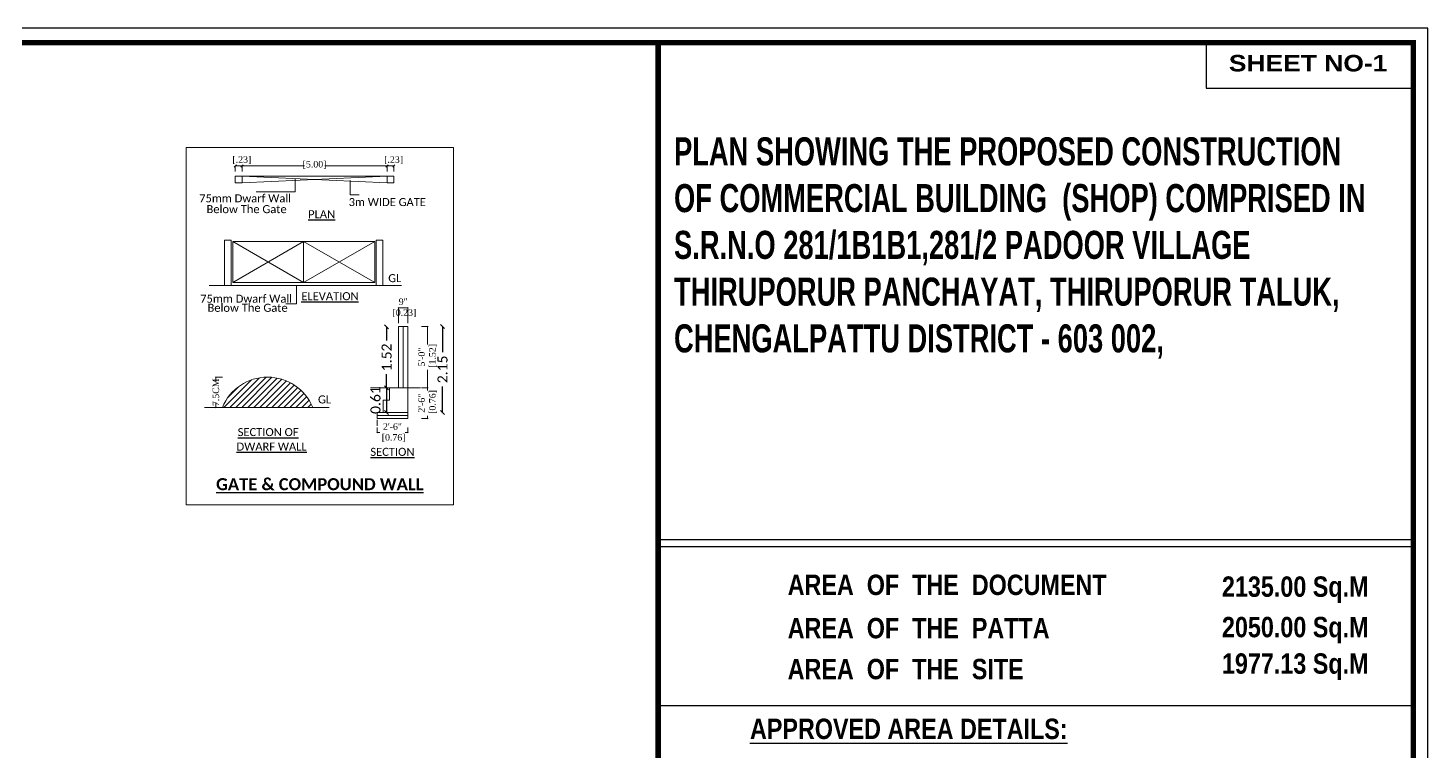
# Model space of a CAD drawing. Header units: metres. Extents: x -1560520 to -1560300, y 43639 to 43729.
# Drawn here: x -1560382.38 to -1560347.43, y 43709.56 to 43727.63 of the extents above; entities that cross this region are included whole.
import ezdxf
from ezdxf.enums import TextEntityAlignment as Align

# ---------------------------------------------------------------- set-up
doc = ezdxf.new("R2010")
doc.units = ezdxf.units.M
doc.header["$LTSCALE"] = 750
doc.header["$MEASUREMENT"] = 0
doc.header["$PDMODE"] = 35
doc.header["$PDSIZE"] = 50
doc.layers.get('0').update_dxf_attribs({"lineweight": 5})
doc.layers.get('Defpoints').update_dxf_attribs({"lineweight": 0})
for name, color, linetype in [('CLIENT', 7, 'Continuous'), ('COMPOUNDWALL', 7, 'Continuous'), ('T-H4-Text', 7, 'Continuous')]:
    doc.layers.add(name, color=color, linetype=linetype)
doc.styles.add('ARIAL', font='romand.shx', dxfattribs={"width": 0.85})
doc.styles.add('CGR', font='ariblk.ttf')
doc.styles.add('OUTER', font='times.ttf')
doc.styles.add('SLS-Calibri', font='calibri.ttf')
doc.styles.add('SLS-CalibriBold', font='calibrib.ttf')
doc.styles.add('SSC', font='swisscb.ttf')
doc.dimstyles.new('SLS-ProjectName-OuterBlock(FloorPlan)', dxfattribs={"dimtxt": 0.25, "dimasz": 0.1, "dimexe": 0, "dimexo": 0, "dimgap": 0.1, "dimtad": 0, "dimzin": 1, "dimdsep": 46, "dimtxsty": 'SLS-Calibri', "dimblk1": 'OBLIQUE', "dimblk2": 'OBLIQUE', "dimsah": 1, "dimcen": 0, "dimse1": 1, "dimse2": 1, "dimadec": 0, "dimazin": 0, "dimtfac": 1, "dimtofl": 0, "dimtmove": 2, "dimatfit": 3, "dimfxl": 0, "dimtolj": 1, "dimtzin": 0, "dimlwd": -1, "dimarcsym": 0})

# ---------------------------------------------------------------- blocks, each defined once
blk = doc.blocks.new('_Oblique')
at = {"color": 0, "linetype": 'ByBlock', "lineweight": -2}
blk.add_line((-0.5, -0.5), (0.5, 0.5), dxfattribs=at)
blk = doc.blocks.new('GATE & COMPOUND WALL')
h = blk.add_hatch()
h.set_pattern_fill('ANSI31', color=8, scale=0.8480782785262487, style=0)
h.set_pattern_definition([(44.99999999999999, (46.97327043361486, 50.80835091195332), (-0.0749602377153655, 0.0749602377153655), [])])
h.paths.add_polyline_path([(0.900939053124375, 2.433184472472873), (3.155882019819158, 2.433184472472873, 0.6722005780510047)])
at = {"color": 8}
for p, q in [((1.222794453890172, 8.326315672363137), (1.222794453890172, 8.464912774397078)), ((1.222794453890172, 8.462557021655412), (1.392408651275899, 8.462557021655412)), ((1.392408651275899, 8.326315672363137), (1.392408651275899, 8.464912774397078)), ((1.392408651275899, 8.326315672363137), (1.392408651275899, 8.464912774397078)), ((1.392408651275899, 8.462557021655412), (2.947731980723118, 8.462557021655412)), ((5.010844862168937, 8.462557021655412), (3.455521532721602, 8.462557021655412)), ((5.010844862168937, 8.326315672363137), (5.010844862168937, 8.464912774397078)), ((5.010844862168937, 8.326315672363137), (5.010844862168937, 8.464912774397078)), ((5.180459059554664, 8.462557021655412), (5.010844862168937, 8.462557021655412)), ((5.180459059554664, 8.326315672363137), (5.180459059554664, 8.464912774397078)), ((5.180459059554664, 8.326315672363137), (5.180459059554664, 8.464912774397078))]:
    blk.add_line(p, q, dxfattribs=at)
for p, q in [((1.222794453890172, 8.206656718030388), (1.222794453890172, 8.037042520644718)), ((1.222794453890172, 8.206656718030388), (1.392408651275899, 8.206656718030388)), ((1.392408651275899, 8.206656718030388), (1.392408651275899, 8.037042520644718)), ((5.010844862168937, 8.206656718030388), (1.392408651275899, 8.206656718030388)), ((5.010844862168937, 8.037042520644718), (1.392408651275899, 8.206656718030388)), ((1.392408651275899, 8.037042520644718), (5.010844862168937, 8.206656718030388)), ((5.010844862168937, 8.206656718030388), (5.180459059554664, 8.206656718030388)), ((5.010844862168937, 8.206656718030388), (5.010844862168937, 8.037042520644718)), ((5.180459059554664, 8.206656718030388), (5.180459059554664, 8.037042520644718)), ((1.222794453890172, 8.037042520644718), (1.392408651275899, 8.037042520644718)), ((5.010844862168937, 8.037042520644718), (5.180459059554664, 8.037042520644718)), ((0.9525725183390252, 6.610511913959782), (1.122186715724637, 6.610511913959782)), ((0.9525725183390252, 5.479750598055714), (0.9525725183390252, 6.610511913959782)), ((1.122186715724637, 6.610511913959782), (1.122186715724637, 5.479750598055714)), ((1.159878759588081, 6.572819870096223), (4.702930882754231, 6.572819870096223)), ((1.159878759588081, 5.555134685782662), (2.925635997568406, 6.572819870096223)), ((2.925635997568406, 5.555134685782662), (1.159878759588081, 6.572819870096223)), ((1.159878759588081, 6.572819870096223), (1.159878759588081, 5.555134685782662)), ((4.702930882754231, 5.555134685782662), (2.925635997568406, 6.572819870096223)), ((2.925635997568406, 5.555134685782662), (4.702930882754231, 6.572819870096223)), ((2.925635997568406, 5.555134685782662), (2.925635997568406, 6.572819870096223)), ((4.702930882754231, 5.555134685782662), (4.702930882754231, 6.572819870096223)), ((4.740622926617787, 5.479750598055714), (4.740622926617787, 6.610511913959782)), ((4.740622926617787, 6.610511913959782), (4.910237124003288, 6.610511913959782)), ((4.910237124003288, 6.610511913959782), (4.910237124003288, 5.479750598055714)), ((0.5669890388696786, 5.479750598055714), (5.375371380443761, 5.479750598055714)), ((1.159878759588081, 5.555134685782662), (4.702930882754231, 5.555134685782662)), ((5.299261922820956, 4.535193671037004), (5.299261922820956, 4.921952966142328)), ((5.529261922820977, 4.921387580623387), (5.299261922820956, 4.921387580623387)), ((5.529261922820977, 4.535193671037004), (5.529261922820977, 4.921952966142328)), ((5.414261922821083, 4.457552041521291), (5.299261922820956, 4.457552041521291)), ((5.299261922820956, 4.457552041521291), (5.299261922820956, 2.924218708188448)), ((5.414261922821083, 4.457552041521291), (5.529261922820977, 4.457552041521291)), ((5.414261922821083, 4.457552041521291), (5.414261922821083, 2.924218708188448)), ((5.529261922820977, 4.457552041521291), (5.529261922820977, 2.310885374855443)), ((5.873671753399321, 4.457552041521291), (6.025656883127228, 4.457552041521291)), ((6.025091497608284, 4.457552041521291), (6.025091497608284, 4.00610227264161)), ((0.9005150139852274, 3.191071455315011), (0.7392065229364562, 3.191071455315011)), ((0.7396305620758313, 3.191071455315011), (0.7396305620758313, 3.063288761298848)), ((6.025091497608284, 2.924218708188448), (6.025091497608284, 3.375668477068301)), ((4.594589922893304, 2.924218708188448), (5.84312003625223, 2.924218708188448)), ((5.069261922821167, 2.924218708188448), (5.069261922821167, 2.617552041522059)), ((5.873671753399321, 2.924218708188448), (6.025656883127228, 2.924218708188448)), ((5.873671753399321, 2.924218708188448), (6.025656883127228, 2.924218708188448)), ((6.025091497608284, 2.924218708188448), (6.025091497608284, 2.856102272642033)), ((0.7396305620758313, 2.433184472472984), (0.7396305620758313, 2.560967166489088)), ((4.915928589487973, 2.617552041522059), (5.069261922821167, 2.617552041522059)), ((4.915928589487973, 2.617552041522059), (4.915928589487973, 2.310885374855443)), ((0.4562686500480595, 2.433184472472984), (3.568739066601892, 2.433184472472984)), ((0.9005150139852274, 2.433184472472984), (0.7392065229364562, 2.433184472472984)), ((4.762595256154781, 2.310885374855443), (5.529261922820977, 2.310885374855443)), ((4.762595256154781, 2.157552041522249), (4.762595256154781, 2.310885374855443)), ((4.762595256154781, 2.234218708188961), (5.529261922820977, 2.234218708188961)), ((4.762595256154781, 2.157552041522249), (5.529261922820977, 2.157552041522249)), ((4.762595256154781, 2.128277316432614), (4.762595256154781, 1.97494398309942)), ((5.529261922820977, 2.157552041522249), (5.529261922820977, 2.310885374855443)), ((5.873671753399321, 2.157552041522249), (6.025656883127228, 2.157552041522249)), ((6.025091497608284, 2.157552041522249), (6.025091497608284, 2.22566847706872)), ((4.762595256154781, 1.93372242719772), (4.762595256154781, 1.805753925964268)), ((4.762595256154781, 1.806319311483206), (4.830711691700571, 1.806319311483206)), ((5.52926192282041, 1.806319311483206), (5.461145487273939, 1.806319311483206)), ((5.52926192282041, 1.93372242719772), (5.52926192282041, 1.805753925964268))]:
    blk.add_line(p, q)
at = {"linetype": 'Continuous'}
blk.add_lwpolyline([(0, 8.921622598476972), (6.667431006870627, 8.921622598476972), (6.667431006870627, 0), (0, 0)], close=True, dxfattribs=at)
for points in [[(2.71988268515872, 8.144635109816875), (2.71988268515872, 7.812388963386695), (1.74665110536682, 7.812388963386695)], [(4.087628548209182, 8.094743540267187), (4.087628548209182, 7.740335123237799), (4.312173428765277, 7.740335123237799)], [(2.751940033415393, 5.479750598055714), (2.751940033415393, 5.016331043001571), (2.482992391482181, 5.016331043001571)]]:
    blk.add_lwpolyline(points)
blk.add_arc((2.028410536471596, 1.973485808440613), 1.217585646874373, 22.18196585207969, 157.8180341479203)
at = {"color": 8, "xscale": 0.0565380657951851, "yscale": 0.0565380657951851, "zscale": 0.0565380657951851, "rotation": 180}
for p in [(1.222794453890172, 8.462557021655412), (1.392408651275899, 8.462557021655412), (5.010844862168937, 8.462557021655412), (5.180459059554664, 8.462557021655412)]:
    blk.add_blockref('_Oblique', p, dxfattribs=at)
at = {"color": 8, "xscale": 0.0565380657951851, "yscale": 0.0565380657951851, "zscale": 0.0565380657951851}
for p in [(1.392408651275899, 8.462557021655412), (5.010844862168937, 8.462557021655412), (5.180459059554664, 8.462557021655412)]:
    blk.add_blockref('_Oblique', p, dxfattribs=at)
for p, xscale, yscale, zscale, rotation in [((5.299261922820956, 4.921952966142328), 0.01809233660856, 0.01809233660856, 0.01809233660856, 180), ((6.025091497608284, 4.457552041521291), 0.01809233660856, 0.01809233660856, 0.01809233660856, 90), ((0.7396305620758313, 3.191071455315011), 0.01356925245642, 0.01356925245642, 0.01356925245642, 90), ((6.025091497608284, 2.924218708188448), 0.01809233660856, 0.01809233660856, 0.01809233660856, 90), ((6.025091497608284, 2.924218708188448), 0.01809233660856, 0.01809233660856, 0.01809233660856, 270), ((0.7396305620758313, 2.433184472472984), 0.01356925245642, 0.01356925245642, 0.01356925245642, 270), ((6.025091497608284, 2.157552041522249), 0.01809233660856, 0.01809233660856, 0.01809233660856, 270), ((4.762595256154781, 1.806319311483206), 0.01809233660856, 0.01809233660856, 0.01809233660856, 180)]:
    blk.add_blockref('_Oblique', p, dxfattribs=dict(xscale=xscale, yscale=yscale, zscale=zscale, rotation=rotation))
at = {"xscale": 0.01809233660856, "yscale": 0.01809233660856, "zscale": 0.01809233660856}
for p in [(5.529261922820977, 4.921387580623387), (5.52926192282041, 1.806319311483206)]:
    blk.add_blockref('_Oblique', p, dxfattribs=at)
at = {"ltscale": 0.05, "style": 'OUTER'}
for p in [(1.090080821797414, 8.540628093326347), (4.878131230076172, 8.540628093326347)]:
    blk.add_text(' [.23]', height=0.1628310294770398, dxfattribs=at).set_placement(p)
at = {"ltscale": 0.05, "char_height": 0.1628310294770398, "attachment_point": 5, "style": 'OUTER'}
for s, insert in [('\\A1;[5.00]', (3.201626756722362, 8.487878761458148)), ('\\A1;9"\\P [0.23]', (5.414261922820966, 4.921387580623671)), ('\\A1;2\'-6"\\P [0.76]', (5.145928589487198, 1.806319311482354))]:
    blk.add_mtext(s, dxfattribs=dict(at, insert=insert))
at = {"ltscale": 0.05, "char_height": 0.1628310294770398, "attachment_point": 5, "rotation": 90, "style": 'OUTER'}
for s, insert in [('\\A1;5\'-0"\\P [1.52]', (6.025091497607832, 3.690885374853961)), ('\\A1;7.5CM', (0.7396305620748082, 2.812127963894397)), ('\\A1;2\'-6"\\P [0.76]', (6.025091497607832, 2.540885374854437))]:
    blk.add_mtext(s, dxfattribs=dict(at, insert=insert))
at = {"layer": 'T-H4-Text'}
for s, height, style, p in [('75mm Dwarf Wall', 0.2, 'SLS-Calibri', (0.3225348491696423, 7.553706898361668)), ('Below The Gate', 0.2, 'SLS-Calibri', (0.5048943366491585, 7.28370332493733)), ('%%UPLAN', 0.2, 'SLS-Calibri', (3.041198248557406, 7.157782608370951)), ('3m WIDE GATE', 0.2, 'SLS-Calibri', (4.053276788689686, 7.460048734322924)), ('75mm Dwarf Wall', 0.2, 'SLS-Calibri', (0.3477274599370048, 5.048902631098028)), ('%%UELEVATION', 0.2, 'SLS-Calibri', (2.871223581732465, 5.111518234901438)), ('Below The Gate', 0.2, 'SLS-Calibri', (0.5300869474167486, 4.82125735978792)), ('%%uSECTION', 0.2, 'SLS-Calibri', (4.595419617319408, 1.225884863694432)), ('%%UGATE & COMPOUND WALL', 0.3, 'SLS-CalibriBold', (0.7428888547500492, 0.3690007513890237))]:
    blk.add_text(s, height=height, dxfattribs=dict(at, style=style)).set_placement(p)
at = {"layer": 'T-H4-Text', "style": 'SLS-Calibri'}
for s, p in [('%%USECTION OF', (2.043202216311668, 1.819274687752738)), ('%%UDWARF WALL', (2.129722893972255, 1.456903309993833))]:
    blk.add_text(s, height=0.2, dxfattribs=at).set_placement(p, align=Align.MIDDLE)
at = {"layer": 'T-H4-Text', "char_height": 0.2, "attachment_point": 1, "style": 'SLS-Calibri'}
for insert in [(5.040924632476276, 5.761678407603254), (3.287583349364808, 2.734198685983129)]:
    blk.add_mtext('GL', dxfattribs=dict(at, insert=insert))
blk = doc.blocks.new('*D212')
at = {"layer": 'COMPOUNDWALL', "color": 0}
for p, q in [((-1560373.422394589, 43720.17438553147), (-1560373.422394589, 43719.83582783916)), ((-1560373.422394589, 43718.65438553147), (-1560373.422394589, 43718.99294322378))]:
    blk.add_line(p, q, dxfattribs=at)
at = {"layer": 'Defpoints', "color": 0}
for p in [(-1560373.422394589, 43720.17438553147), (-1560373.009842109, 43720.17438553147), (-1560373.00984211, 43718.65438553147)]:
    blk.add_point(p, dxfattribs=at)
at = {"layer": 'COMPOUNDWALL', "color": 0, "xscale": 0.1, "yscale": 0.1, "zscale": 0.1}
for p, rotation in [((-1560373.422394589, 43720.17438553147), 90), ((-1560373.422394589, 43718.65438553147), 270)]:
    blk.add_blockref('_Oblique', p, dxfattribs=dict(at, rotation=rotation))
at = {"layer": 'COMPOUNDWALL', "color": 0, "insert": (-1560373.422394589, 43719.41438553188), "char_height": 0.25, "attachment_point": 5, "rotation": 90, "style": 'SLS-Calibri'}
blk.add_mtext('\\A1;1.52', dxfattribs=at)
blk = doc.blocks.new('*D213')
at = {"layer": 'COMPOUNDWALL', "color": 0}
for p, q in [((-1560372.026896382, 43720.18771886478), (-1560372.026896382, 43719.54102014685)), ((-1560372.026896382, 43718.04105219814), (-1560372.026896382, 43718.68775091609))]:
    blk.add_line(p, q, dxfattribs=at)
at = {"layer": 'Defpoints', "color": 0}
for p in [(-1560372.894842109, 43720.18771886478), (-1560372.026896382, 43720.18771886478), (-1560372.894842109, 43718.04105219814)]:
    blk.add_point(p, dxfattribs=at)
at = {"layer": 'COMPOUNDWALL', "color": 0, "xscale": 0.1, "yscale": 0.1, "zscale": 0.1}
for p, rotation in [((-1560372.026896382, 43720.18771886478), 90), ((-1560372.026896382, 43718.04105219814), 270)]:
    blk.add_blockref('_Oblique', p, dxfattribs=dict(at, rotation=rotation))
at = {"layer": 'COMPOUNDWALL', "color": 0, "insert": (-1560372.026896382, 43719.1143855319), "char_height": 0.25, "attachment_point": 5, "rotation": 90, "style": 'SLS-Calibri'}
blk.add_mtext('\\A1;2.15', dxfattribs=at)
blk = doc.blocks.new('*D214')
at = {"layer": 'COMPOUNDWALL', "color": 0}
blk.add_line((-1560373.422394588, 43718.65438553147), (-1560373.422394588, 43718.04105219813), dxfattribs=at)
at = {"layer": 'Defpoints', "color": 0}
for p in [(-1560373.009842109, 43718.65438553147), (-1560373.422394588, 43718.04105219813), (-1560373.009842109, 43718.04105219813)]:
    blk.add_point(p, dxfattribs=at)
at = {"layer": 'COMPOUNDWALL', "color": 0, "xscale": 0.1, "yscale": 0.1, "zscale": 0.1}
for p, rotation in [((-1560373.422394588, 43718.65438553147), 90), ((-1560373.422394588, 43718.04105219813), 270)]:
    blk.add_blockref('_Oblique', p, dxfattribs=dict(at, rotation=rotation))
at = {"layer": 'COMPOUNDWALL', "color": 0, "insert": (-1560373.700471511, 43718.34771886524), "char_height": 0.25, "attachment_point": 5, "rotation": 90, "style": 'SLS-Calibri'}
blk.add_mtext('\\A1;0.61', dxfattribs=at)

msp = doc.modelspace()

# ---------------------------------------------------------------- linework, layer by layer
at = {"layer": 'CLIENT', "lineweight": 25}
for p, q in [((-1560366.643508849, 43714.8683985311), (-1560347.80234778, 43714.8683985311)), ((-1560347.80234778, 43714.682179577), (-1560366.643508849, 43714.682179577)), ((-1560366.643508849, 43710.72722345652), (-1560347.80234778, 43710.72722345652))]:
    msp.add_line(p, q, dxfattribs=at)
at = {"layer": 'CLIENT'}
msp.add_lwpolyline([(-1560347.425006497, 43645.334316968), (-1560347.425006497, 43727.6349171768), (-1560460.846878418, 43727.6349171768), (-1560460.846878418, 43645.334316968)], close=True, dxfattribs=at)
at = {"layer": 'CLIENT', "const_width": 0.1278347169146037}
msp.add_lwpolyline([(-1560347.790317211, 43645.69962768183), (-1560347.790317211, 43727.26960646299), (-1560460.481567704, 43727.26960646299), (-1560460.481567704, 43645.69962768183)], close=True, dxfattribs=at)
at = {"layer": 'CLIENT', "lineweight": 25, "const_width": 0.1438140565289291, "flags": 128}
msp.add_lwpolyline([(-1560366.643595636, 43727.26960646299), (-1560366.643595636, 43645.69962768183)], dxfattribs=at)
at = {"layer": 'CLIENT', "lineweight": 25}
msp.add_lwpolyline([(-1560347.801653481, 43727.26960646299), (-1560352.960564685, 43727.26960646299), (-1560352.960564685, 43726.12982516892), (-1560347.801653481, 43726.12982516892)], close=True, dxfattribs=at)

# ---------------------------------------------------------------- block references
msp.add_blockref('GATE & COMPOUND WALL', (-1560378.424104032, 43715.73016682327))

# ---------------------------------------------------------------- texts
at = {"layer": 'CLIENT', "color": 4, "lineweight": 25, "style": 'CGR'}
msp.add_text('SHEET NO-1', height=0.4125088456616873, dxfattribs=at).set_placement((-1560352.397161345, 43726.55105131173))
at = {"layer": 'CLIENT', "lineweight": 25, "style": 'SSC'}
for s, p in [('AREA  OF  THE  DOCUMENT', (-1560363.410256736, 43713.48297587913)), ('AREA  OF  THE  PATTA', (-1560363.410256736, 43712.40245498269)), ('AREA  OF  THE  SITE', (-1560363.410256736, 43711.38088057844)), ('%%UAPPROVED AREA DETAILS:', (-1560364.351508003, 43709.88888779498))]:
    msp.add_text(s, height=0.5086650101721603, dxfattribs=at).set_placement(p)
for s, p in [('2135.00 Sq.M', (-1560348.909224735, 43713.43837424296)), ('2050.00 Sq.M', (-1560348.909224735, 43712.42823576511)), ('1977.13 Sq.M', (-1560348.909224735, 43711.51850036203))]:
    msp.add_text(s, height=0.5086650101721603, dxfattribs=at).set_placement(p, align=Align.RIGHT)
at = {"layer": 'CLIENT', "lineweight": 25, "insert": (-1560366.247907624, 43724.90615986029), "char_height": 0.7, "attachment_point": 1, "style": 'ARIAL'}
msp.add_mtext_dynamic_manual_height_columns('{\\fSwis721 Cn BT|b1|i0|c0|p34;PLAN SHOWING THE PROPOSED CONSTRUCTION \\POF COMMERCIAL BUILDING  (SHOP) COMPRISED IN \\H1.45421x; \\H0.68766x;S.R.N.O 281/1B1B1,281/2 PADOOR VILLAGE \\H1.3028x; \\H0.76757x;\\PTHIRUPORUR PANCHAYAT, THIRUPORUR TALUK,  \\H1.35327x; \\H0.73895x;\\PCHENGALPATTU DISTRICT - 603 002,\\H1.33645x; }', width=18.45759041355231, gutter_width=14.87968908341031, heights=[9.064915547064796], dxfattribs=at)

# ---------------------------------------------------------------- dimensions: what is measured, and where the dimension line sits
at = {"layer": 'COMPOUNDWALL', "color": 2}
dim = msp.add_linear_dim(base=(-1560373.422394589, 43720.17438553147), p1=(-1560373.009842109, 43718.65438553147), p2=(-1560373.009842109, 43720.17438553145), angle=90, dimstyle='SLS-ProjectName-OuterBlock(FloorPlan)', dxfattribs=at)
dim.commit()
dim.dimension.update_dxf_attribs({"geometry": '*D212', "text_midpoint": (-1560373.422394589, 43719.41438553188)})
at = {"layer": 'COMPOUNDWALL', "color": 1}
dim = msp.add_linear_dim(base=(-1560372.026896382, 43720.18771886478), p1=(-1560372.894842109, 43718.04105219811), p2=(-1560372.894842109, 43720.18771886478), angle=90, dimstyle='SLS-ProjectName-OuterBlock(FloorPlan)', dxfattribs=at)
dim.commit()
dim.dimension.update_dxf_attribs({"geometry": '*D213', "text_midpoint": (-1560372.026896382, 43719.1143855319)})
at = {"layer": 'COMPOUNDWALL', "color": 3}
dim = msp.add_linear_dim(base=(-1560373.422394588, 43718.04105219813), p1=(-1560373.009842109, 43718.65438553145), p2=(-1560373.009842109, 43718.04105219811), angle=90, dimstyle='SLS-ProjectName-OuterBlock(FloorPlan)', dxfattribs=at)
dim.commit()
dim.dimension.update_dxf_attribs({"geometry": '*D214', "text_midpoint": (-1560373.700471511, 43718.34771886524)})

doc.saveas('drawing.dxf')
